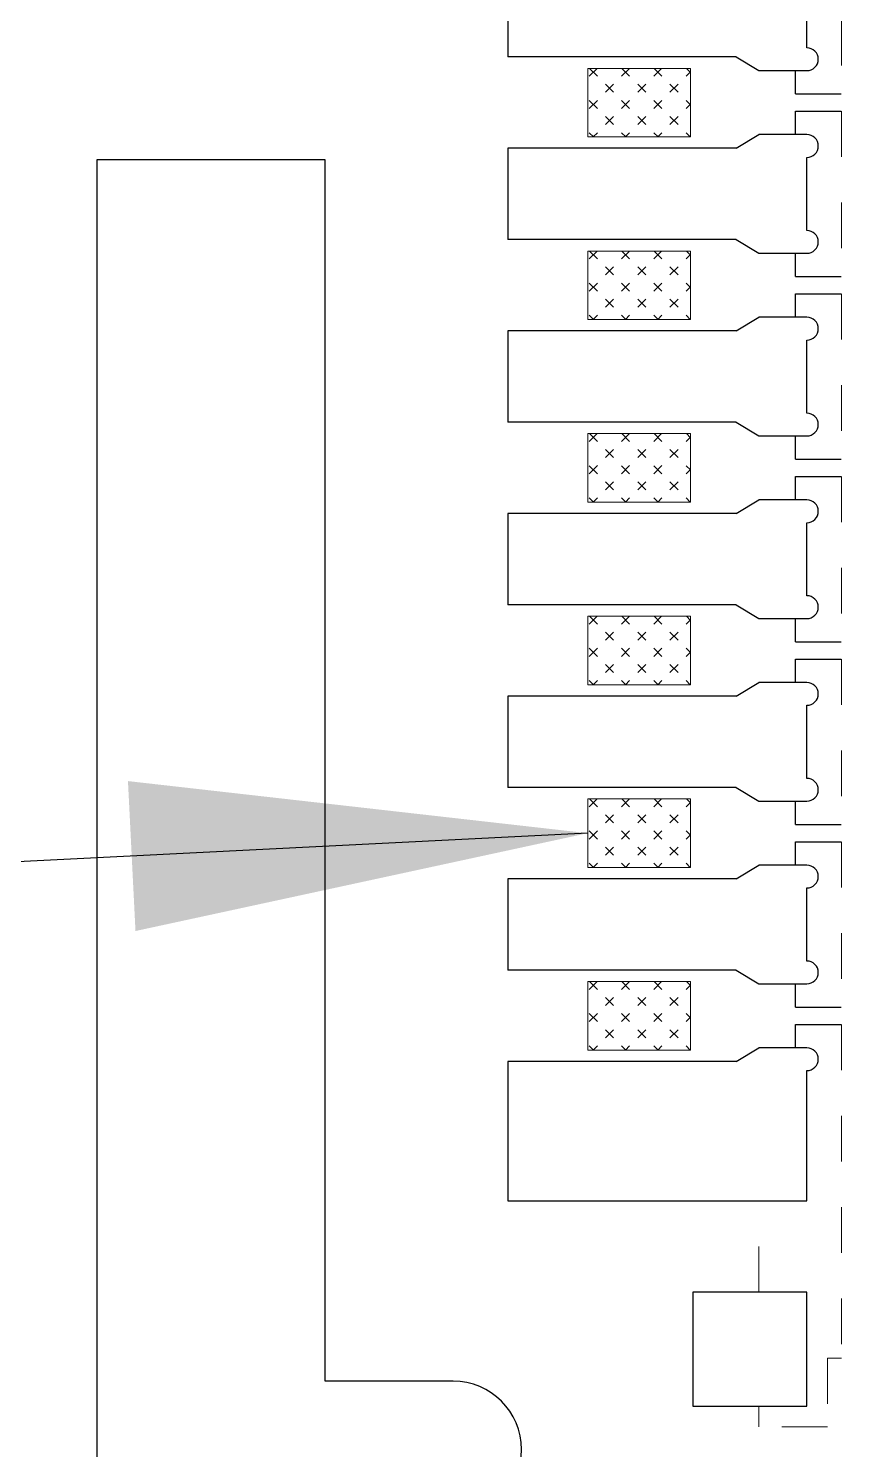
# Model space of a CAD drawing. Header units: inches. Extents: x 5 to 403, y 5 to 265.
# Drawn here: x 78.387 to 80.168, y 151.448 to 154.561 of the extents above; entities that cross this region are included whole.
import ezdxf

# ---------------------------------------------------------------- set-up
doc = ezdxf.new("R2010")
doc.units = ezdxf.units.IN
doc.header["$MEASUREMENT"] = 0
doc.linetypes.add('HIDDEN', pattern=[0.375, 0.25, -0.125])
for name, color, linetype in [('1D（虚线、T-shape等)', 4, 'Continuous'), ('1（实线、SECTION图示等）', 7, 'Continuous'), ('DIM(尺寸标注）', 4, 'Continuous'), ('LFBOT（框架底面线、虚线）', 4, 'HIDDEN'), ('LFTOP（框架正面线、实线）', 7, 'Continuous'), ('PLATING（电镀）', 3, 'Continuous')]:
    doc.layers.add(name, color=color, linetype=linetype)
doc.styles.add('宋体', font='')
doc.styles.get('宋体').set_extended_font_data('SimSun')
doc.dimstyles.new('ISO-25', dxfattribs={"dimtxt": 0.2, "dimasz": 0.15, "dimexe": 0.025, "dimexo": 0.025, "dimgap": 0.025, "dimtad": 0, "dimdec": 3, "dimzin": 1, "dimdsep": 46, "dimtxsty": '宋体', "dimcen": 0.15, "dimadec": 0, "dimazin": 0, "dimtfac": 1, "dimtdec": 3, "dimtmove": 0, "dimatfit": 3, "dimfxl": 0, "dimarcsym": 0})

msp = doc.modelspace()

# ---------------------------------------------------------------- hatches: boundary and pattern name
at = {"layer": 'PLATING（电镀）', "linetype": 'ByBlock', "lineweight": 5}
h = msp.add_hatch(dxfattribs=at)
h.set_pattern_fill('CROSS', color=3, scale=0.05, angle=90)
h.set_pattern_definition([(45, (-143.61794, -70.474744), (0.035355339, -0.035355339), [0.025, -0.025]), (315, (-143.61794, -70.45707), (-0.035355339, -0.035355339), [0.025, -0.025])])
h.paths.add_polyline_path([(79.83732, 154.32304), (79.61232, 154.32304), (79.61232, 154.47304), (79.83732, 154.47304)])
h = msp.add_hatch(dxfattribs=at)
h.set_pattern_fill('CROSS', color=3, scale=0.05, angle=90)
h.set_pattern_definition([(45, (-143.61794, -70.874744), (0.035355339, -0.035355339), [0.025, -0.025]), (315, (-143.61794, -70.85707), (-0.035355339, -0.035355339), [0.025, -0.025])])
h.paths.add_polyline_path([(79.83732, 153.92304), (79.61232, 153.92304), (79.61232, 154.07304), (79.83732, 154.07304)])
h = msp.add_hatch(dxfattribs=at)
h.set_pattern_fill('CROSS', color=3, scale=0.05, angle=90)
h.set_pattern_definition([(45, (-143.61794, -71.274744), (0.035355339, -0.035355339), [0.025, -0.025]), (315, (-143.61794, -71.25707), (-0.035355339, -0.035355339), [0.025, -0.025])])
h.paths.add_polyline_path([(79.83732, 153.52304), (79.61232, 153.52304), (79.61232, 153.67304), (79.83732, 153.67304)])
h = msp.add_hatch(dxfattribs=at)
h.set_pattern_fill('CROSS', color=3, scale=0.05, angle=90)
h.set_pattern_definition([(45, (-143.61794, -71.674744), (0.035355339, -0.035355339), [0.025, -0.025]), (315, (-143.61794, -71.65707), (-0.035355339, -0.035355339), [0.025, -0.025])])
h.paths.add_polyline_path([(79.83732, 153.12304), (79.61232, 153.12304), (79.61232, 153.27304), (79.83732, 153.27304)])
h = msp.add_hatch(dxfattribs=at)
h.set_pattern_fill('CROSS', color=3, scale=0.05, angle=90)
h.set_pattern_definition([(45, (-143.61794, -72.074744), (0.035355339, -0.035355339), [0.025, -0.025]), (315, (-143.61794, -72.05707), (-0.035355339, -0.035355339), [0.025, -0.025])])
h.paths.add_polyline_path([(79.83732, 152.72304), (79.61232, 152.72304), (79.61232, 152.87304), (79.83732, 152.87304)])
h = msp.add_hatch(dxfattribs=at)
h.set_pattern_fill('CROSS', color=3, scale=0.05, angle=90)
h.set_pattern_definition([(45, (-143.61794, -72.474744), (0.035355339, -0.035355339), [0.025, -0.025]), (315, (-143.61794, -72.45707), (-0.035355339, -0.035355339), [0.025, -0.025])])
h.paths.add_polyline_path([(79.83732, 152.32304), (79.61232, 152.32304), (79.61232, 152.47304), (79.83732, 152.47304)])

# ---------------------------------------------------------------- linework, layer by layer
at = {"layer": '1D（虚线、T-shape等)', "linetype": 'HIDDEN', "ltscale": 0.2}
for p, q in [((80.06732, 154.41704, 0.1444), (80.16832, 154.41704, 0.1444)), ((80.06732, 154.41704, 0.1444), (80.16832, 154.41704, 0.1444)), ((80.06732, 154.37904, 0.1444), (80.16832, 154.37904, 0.1444)), ((80.06732, 154.37904, 0.1444), (80.16832, 154.37904, 0.1444)), ((80.06732, 154.01704, 0.1444), (80.16832, 154.01704, 0.1444)), ((80.06732, 154.01704, 0.1444), (80.16832, 154.01704, 0.1444)), ((80.06732, 153.97904, 0.1444), (80.16832, 153.97904, 0.1444)), ((80.06732, 153.97904, 0.1444), (80.16832, 153.97904, 0.1444)), ((80.06732, 153.61704, 0.1444), (80.16832, 153.61704, 0.1444)), ((80.06732, 153.61704, 0.1444), (80.16832, 153.61704, 0.1444)), ((80.06732, 153.57904, 0.1444), (80.16832, 153.57904, 0.1444)), ((80.06732, 153.57904, 0.1444), (80.16832, 153.57904, 0.1444)), ((80.06732, 153.21704, 0.1444), (80.16832, 153.21704, 0.1444)), ((80.06732, 153.21704, 0.1444), (80.16832, 153.21704, 0.1444)), ((80.06732, 153.17904, 0.1444), (80.16832, 153.17904, 0.1444)), ((80.06732, 153.17904, 0.1444), (80.16832, 153.17904, 0.1444)), ((80.06732, 152.81704, 0.1444), (80.16832, 152.81704, 0.1444)), ((80.06732, 152.81704, 0.1444), (80.16832, 152.81704, 0.1444)), ((80.06732, 152.77904, 0.1444), (80.16832, 152.77904, 0.1444)), ((80.06732, 152.77904, 0.1444), (80.16832, 152.77904, 0.1444)), ((80.06732, 152.41704, 0.1444), (80.16832, 152.41704, 0.1444)), ((80.06732, 152.41704, 0.1444), (80.16832, 152.41704, 0.1444)), ((80.06732, 152.37904, 0.1444), (80.16832, 152.37904, 0.1444)), ((80.06732, 152.37904, 0.1444), (80.16832, 152.37904, 0.1444))]:
    msp.add_line(p, q, dxfattribs=at)
at = {"layer": '1D（虚线、T-shape等)', "linetype": 'HIDDEN', "lineweight": 0, "ltscale": 0.25}
msp.add_line((79.98732, 151.79304, 0.1444), (79.98732, 151.99304, 0.1444), dxfattribs=at)
at = {"layer": '1D（虚线、T-shape等)', "linetype": 'HIDDEN', "lineweight": 0, "ltscale": 0.3, "elevation": 0.1444}
for points in [[(80.16832, 154.77904), (80.16832, 154.41704)], [(80.16832, 154.37904), (80.16832, 154.01704)], [(80.16832, 153.97904), (80.16832, 153.61704)], [(80.16832, 153.57904), (80.16832, 153.21704)], [(80.16832, 153.17904), (80.16832, 152.81704)], [(80.16832, 152.77904), (80.16832, 152.41704)], [(80.16832, 152.37904), (80.16832, 151.64804)]]:
    msp.add_lwpolyline(points, dxfattribs=at)
at = {"layer": '1D（虚线、T-shape等)', "linetype": 'HIDDEN', "lineweight": 0, "ltscale": 0.25, "elevation": 0.1444}
msp.add_lwpolyline([(80.16832, 151.64804), (80.13732, 151.64804), (80.13732, 151.49804), (79.98732, 151.49804), (79.98732, 151.54304)], dxfattribs=at)
at = {"layer": '1（实线、SECTION图示等）', "elevation": 0.1444}
msp.add_lwpolyline([(78.53732, 154.27304), (78.53732, 150.69804), (79.03732, 150.69804), (79.03732, 151.29804), (79.31732, 151.29804, 1), (79.31732, 151.59804), (79.03732, 151.59804), (79.03732, 154.27304)], format="xyb", close=True, dxfattribs=at)
at = {"layer": 'LFBOT（框架底面线、虚线）', "linetype": 'HIDDEN', "ltscale": 0.2, "elevation": 0.1444}
for points in [[(80.06732, 154.41704), (80.06732, 154.46804)], [(80.06732, 154.32804), (80.06732, 154.37904)], [(80.06732, 154.01704), (80.06732, 154.06804)], [(80.06732, 153.92804), (80.06732, 153.97904)], [(80.06732, 153.61704), (80.06732, 153.66804)], [(80.06732, 153.52804), (80.06732, 153.57904)], [(80.06732, 153.21704), (80.06732, 153.26804)], [(80.06732, 153.12804), (80.06732, 153.17904)], [(80.06732, 152.81704), (80.06732, 152.86804)], [(80.06732, 152.72804), (80.06732, 152.77904)], [(80.06732, 152.41704), (80.06732, 152.46804)], [(80.06732, 152.32804), (80.06732, 152.37904)]]:
    msp.add_lwpolyline(points, dxfattribs=at)
at = {"layer": 'LFTOP（框架正面线、实线）'}
for p, q in [((79.43732, 154.69804, 0.1444), (79.43732, 154.49804, 0.1444)), ((79.43732, 154.29804, 0.1444), (79.43732, 154.09804, 0.1444)), ((79.43732, 153.89804, 0.1444), (79.43732, 153.69804, 0.1444)), ((79.43732, 153.49804, 0.1444), (79.43732, 153.29804, 0.1444)), ((79.43732, 153.09804, 0.1444), (79.43732, 152.89804, 0.1444)), ((79.43732, 152.69804, 0.1444), (79.43732, 152.49804, 0.1444))]:
    msp.add_line(p, q, dxfattribs=at)
at = {"layer": 'LFTOP（框架正面线、实线）', "color": 7}
for p, q in [((80.09232, 154.51804, 0.1444), (80.09232, 154.67804, 0.1444)), ((79.93732, 154.49804, 0.1444), (79.43732, 154.49804, 0.1444)), ((79.93732, 154.49804, 0.1444), (79.98732, 154.46804, 0.1444)), ((79.98732, 154.46804, 0.1444), (80.09232, 154.46804, 0.1444)), ((79.93732, 154.29804, 0.1444), (79.98732, 154.32804, 0.1444)), ((80.09232, 154.32804, 0.1444), (79.98732, 154.32804, 0.1444)), ((79.93732, 154.29804, 0.1444), (79.43732, 154.29804, 0.1444)), ((80.09232, 154.11804, 0.1444), (80.09232, 154.27804, 0.1444)), ((79.93732, 154.09804, 0.1444), (79.43732, 154.09804, 0.1444)), ((79.93732, 154.09804, 0.1444), (79.98732, 154.06804, 0.1444)), ((79.98732, 154.06804, 0.1444), (80.09232, 154.06804, 0.1444)), ((79.93732, 153.89804, 0.1444), (79.98732, 153.92804, 0.1444)), ((80.09232, 153.92804, 0.1444), (79.98732, 153.92804, 0.1444)), ((79.93732, 153.89804, 0.1444), (79.43732, 153.89804, 0.1444)), ((80.09232, 153.71804, 0.1444), (80.09232, 153.87804, 0.1444)), ((79.93732, 153.69804, 0.1444), (79.43732, 153.69804, 0.1444)), ((79.93732, 153.69804, 0.1444), (79.98732, 153.66804, 0.1444)), ((79.98732, 153.66804, 0.1444), (80.09232, 153.66804, 0.1444)), ((79.93732, 153.49804, 0.1444), (79.98732, 153.52804, 0.1444)), ((80.09232, 153.52804, 0.1444), (79.98732, 153.52804, 0.1444)), ((79.93732, 153.49804, 0.1444), (79.43732, 153.49804, 0.1444)), ((80.09232, 153.31804, 0.1444), (80.09232, 153.47804, 0.1444)), ((79.93732, 153.29804, 0.1444), (79.43732, 153.29804, 0.1444)), ((79.93732, 153.29804, 0.1444), (79.98732, 153.26804, 0.1444)), ((79.98732, 153.26804, 0.1444), (80.09232, 153.26804, 0.1444)), ((79.93732, 153.09804, 0.1444), (79.98732, 153.12804, 0.1444)), ((80.09232, 153.12804, 0.1444), (79.98732, 153.12804, 0.1444)), ((79.93732, 153.09804, 0.1444), (79.43732, 153.09804, 0.1444)), ((80.09232, 152.91804, 0.1444), (80.09232, 153.07804, 0.1444)), ((79.93732, 152.89804, 0.1444), (79.43732, 152.89804, 0.1444)), ((79.93732, 152.89804, 0.1444), (79.98732, 152.86804, 0.1444)), ((79.98732, 152.86804, 0.1444), (80.09232, 152.86804, 0.1444)), ((79.93732, 152.69804, 0.1444), (79.98732, 152.72804, 0.1444)), ((80.09232, 152.72804, 0.1444), (79.98732, 152.72804, 0.1444)), ((79.93732, 152.69804, 0.1444), (79.43732, 152.69804, 0.1444)), ((80.09232, 152.51804, 0.1444), (80.09232, 152.67804, 0.1444)), ((79.93732, 152.49804, 0.1444), (79.43732, 152.49804, 0.1444)), ((79.93732, 152.49804, 0.1444), (79.98732, 152.46804, 0.1444)), ((79.98732, 152.46804, 0.1444), (80.09232, 152.46804, 0.1444)), ((79.93732, 152.29804, 0.1444), (79.98732, 152.32804, 0.1444)), ((80.09232, 152.32804, 0.1444), (79.98732, 152.32804, 0.1444)), ((79.43732, 152.29804, 0.1444), (79.43732, 151.99804, 0.1444)), ((79.93732, 152.29804, 0.1444), (79.43732, 152.29804, 0.1444)), ((80.09232, 151.99304, 0.1444), (80.09232, 152.27804, 0.1444)), ((79.43732, 151.99804, 0.1444), (79.43732, 151.99304, 0.1444)), ((79.43732, 151.99304, 0.1444), (79.73732, 151.99304, 0.1444)), ((79.73732, 151.99304, 0.1444), (80.09232, 151.99304, 0.1444))]:
    msp.add_line(p, q, dxfattribs=at)
at = {"layer": 'LFTOP（框架正面线、实线）', "color": 7, "elevation": 0.1444}
msp.add_lwpolyline([(80.09232, 151.54304), (80.09232, 151.79304), (79.84232, 151.79304), (79.84232, 151.54304)], close=True, dxfattribs=at)
at = {"layer": 'LFTOP（框架正面线、实线）', "color": 7}
for centre in [(80.09232, 154.49304, 0.1444), (80.09232, 154.30304, 0.1444), (80.09232, 154.09304, 0.1444), (80.09232, 153.90304, 0.1444), (80.09232, 153.69304, 0.1444), (80.09232, 153.50304, 0.1444), (80.09232, 153.29304, 0.1444), (80.09232, 153.10304, 0.1444), (80.09232, 152.89304, 0.1444), (80.09232, 152.70304, 0.1444), (80.09232, 152.49304, 0.1444), (80.09232, 152.30304, 0.1444)]:
    msp.add_arc(centre, 0.025, 270, 90, dxfattribs=at)
at = {"layer": 'PLATING（电镀）', "color": 3, "linetype": 'ByBlock', "lineweight": 5, "elevation": 0.1444}
for points in [[(79.83732, 154.32304), (79.83732, 154.47304), (79.61232, 154.47304), (79.61232, 154.32304)], [(79.83732, 153.92304), (79.83732, 154.07304), (79.61232, 154.07304), (79.61232, 153.92304)], [(79.83732, 153.52304), (79.83732, 153.67304), (79.61232, 153.67304), (79.61232, 153.52304)], [(79.83732, 153.12304), (79.83732, 153.27304), (79.61232, 153.27304), (79.61232, 153.12304)], [(79.83732, 152.72304), (79.83732, 152.87304), (79.61232, 152.87304), (79.61232, 152.72304)], [(79.83732, 152.32304), (79.83732, 152.47304), (79.61232, 152.47304), (79.61232, 152.32304)]]:
    msp.add_lwpolyline(points, close=True, dxfattribs=at)

# ---------------------------------------------------------------- leaders
at = {"layer": 'DIM(尺寸标注）', "color": 6, "lineweight": 5}
msp.add_leader([(79.61232, 152.79804, 0.07773), (68.55709, 152.24328, 0.07773)], dimstyle='ISO-25', override={"dimtxt": 0.12, "dimasz": 1, "dimexe": 0.025, "dimexo": 0.025, "dimgap": 0.025, "dimtad": 0, "dimdec": 3, "dimdsep": 46, "dimcen": 0.12, "dimtdec": 3, "dimarcsym": 2}, dxfattribs=at)

doc.saveas('drawing.dxf')
